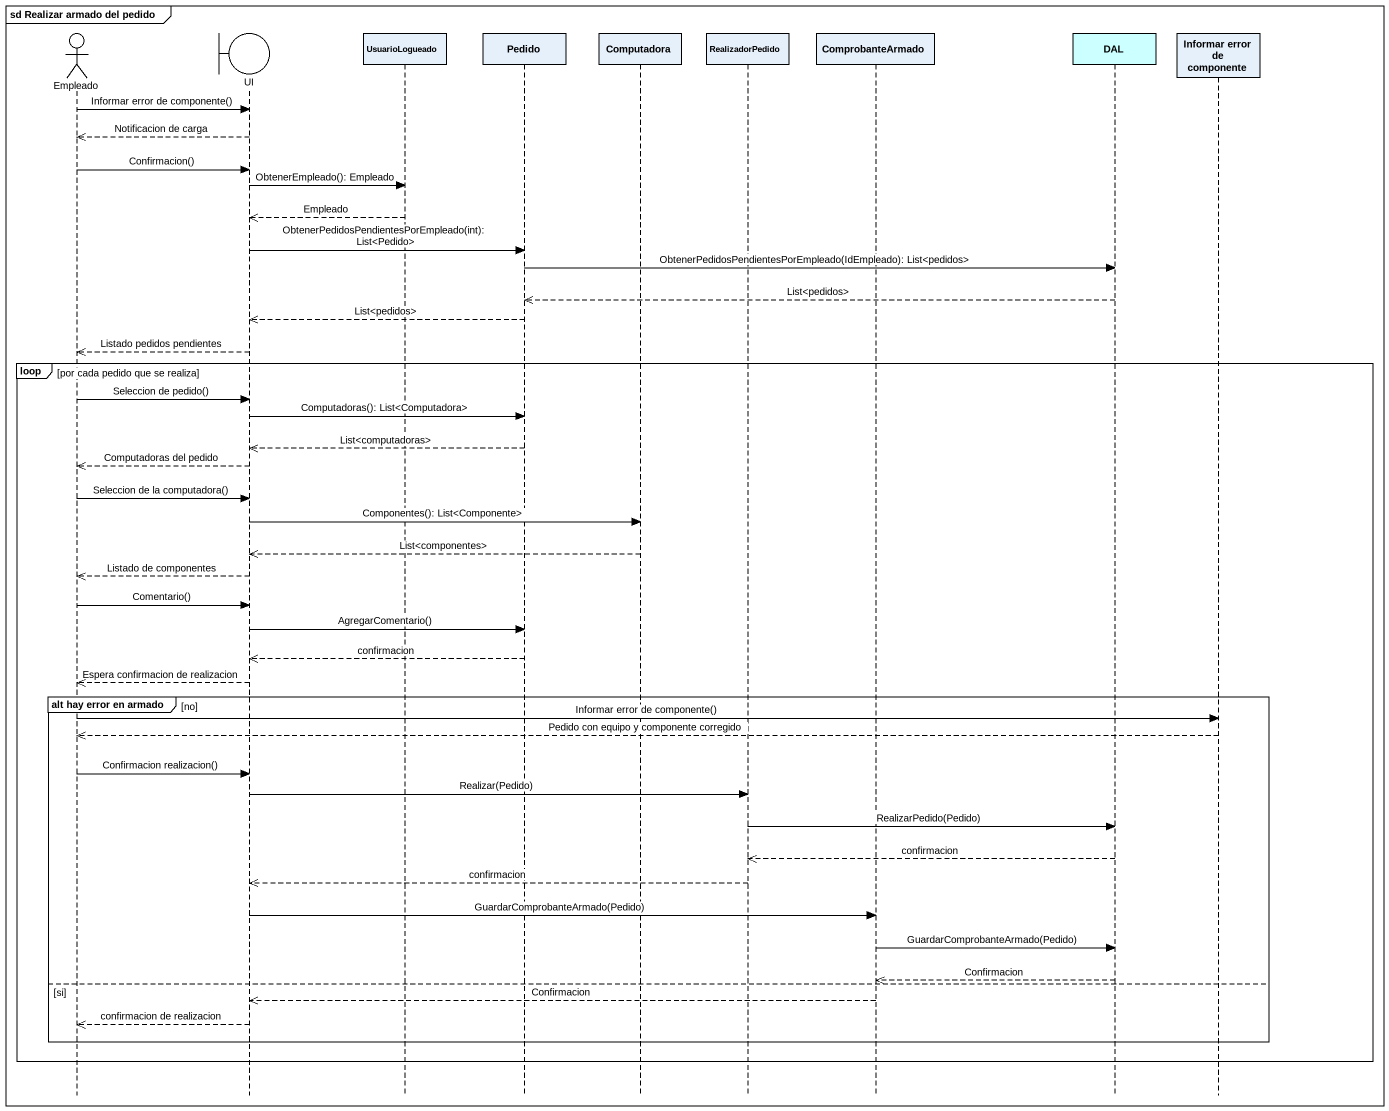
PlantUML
@startuml
mainframe sd Realizar armado del pedido
hide footbox
actor Empleado
boundary UI
participant UsuarioLogueado
participant Pedido
participant Computadora
participant RealizadorPedido
participant ComprobanteArmado
participant DAL #CCFFFF
participant "Informar error de componente" as Informar_error_de_componente

Empleado -> UI : Informar error de componente()
UI -->> Empleado : Notificacion de carga
Empleado -> UI : Confirmacion()
UI -> UsuarioLogueado : ObtenerEmpleado(): Empleado
UsuarioLogueado -->> UI : Empleado
UI -> Pedido : ObtenerPedidosPendientesPorEmpleado(int): List<Pedido>
Pedido -> DAL : ObtenerPedidosPendientesPorEmpleado(IdEmpleado): List<pedidos>
DAL -->> Pedido : List<pedidos>
Pedido -->> UI : List<pedidos>
UI -->> Empleado : Listado pedidos pendientes
loop por cada pedido que se realiza
  Empleado -> UI : Seleccion de pedido()
  UI -> Pedido : Computadoras(): List<Computadora>
  Pedido -->> UI : List<computadoras>
  UI -->> Empleado : Computadoras del pedido
  Empleado -> UI : Seleccion de la computadora()
  UI -> Computadora : Componentes(): List<Componente>
  Computadora -->> UI : List<componentes>
  UI -->> Empleado : Listado de componentes
  Empleado -> UI : Comentario()
  UI -> Pedido : AgregarComentario()
  Pedido -->> UI : confirmacion
  UI -->> Empleado : Espera confirmacion de realizacion
  group alt hay error en armado [no]
    Empleado -> Informar_error_de_componente : Informar error de componente()
    Informar_error_de_componente -->> Empleado : Pedido con equipo y componente corregido
    Empleado -> UI : Confirmacion realizacion()
    UI -> RealizadorPedido : Realizar(Pedido)
    RealizadorPedido -> DAL : RealizarPedido(Pedido)
    DAL -->> RealizadorPedido : confirmacion
    RealizadorPedido -->> UI : confirmacion
    UI -> ComprobanteArmado : GuardarComprobanteArmado(Pedido)
    ComprobanteArmado -> DAL : GuardarComprobanteArmado(Pedido)
    DAL -->> ComprobanteArmado : Confirmacion
  else si
    ComprobanteArmado -->> UI : Confirmacion
    UI -->> Empleado : confirmacion de realizacion
  end
end
@enduml
